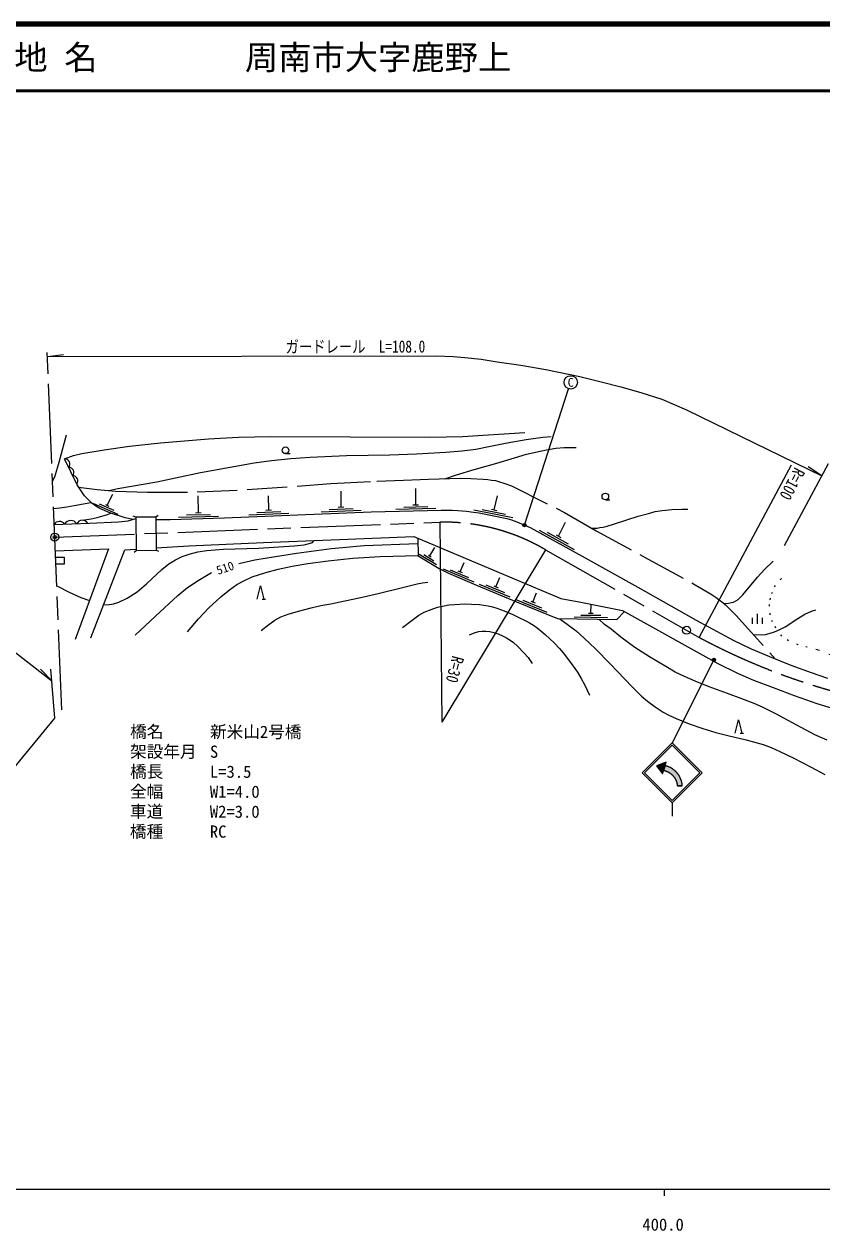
# Model space of a CAD drawing. Units: millimetres at full size, sheet at 1:1000; details may follow other scales. Extents: x 40000 to 680000, y 20000 to 380000.
# Drawn here: x 371847 to 491698, y 198715 to 380000 of the extents above; entities that cross this region are included whole.
import ezdxf
from ezdxf.enums import TextEntityAlignment as Align

# ---------------------------------------------------------------- set-up
doc = ezdxf.new("R2010")
doc.units = ezdxf.units.MM
doc.header["$LTSCALE"] = 1000
doc.header["$PDMODE"] = 32
doc.header["$PDSIZE"] = 500
for name, pattern in [('CHAIN', [18.5, 12, -1.5, 3.5, -1.5]), ('DASHED', [7.5, 6, -1.5]), ('DOTTED', [1.75, 0.25, -1.5])]:
    doc.linetypes.add(name, pattern=pattern)
for name, color, linetype, lineweight in [('M-BGD', 7, 'Continuous', 13), ('M-BMK', 2, 'CHAIN', 13), ('M-BMK-SRVR', 3, 'Continuous', 13), ('M-STR-HTXT', 7, 'Continuous', 13), ('M-STR-STR1', 1, 'Continuous', 13), ('M-STR-STRC', 7, 'Continuous', 13), ('M-TTL', 2, 'Continuous', 140), ('M-TTL-BAND', 7, 'Continuous', 25), ('M-TTL-LINE', 7, 'Continuous', 50)]:
    doc.layers.add(name, color=color, linetype=linetype, lineweight=lineweight)
doc.layers.add('M-OTRS', color=6, linetype='Continuous')
doc.layers.add('M-TTL-TXT', color=7, linetype='Continuous')
doc.styles.add('ＭＳ ゴシック', font='')
doc.styles.get('ＭＳ ゴシック').set_extended_font_data('MS Gothic')

msp = doc.modelspace()

# ---------------------------------------------------------------- hatches: boundary and pattern name
at = {"layer": 'M-STR-HTXT'}
for points in [[(447237, 304851, -1), (446789, 304628, -0.41421), (446901, 304963, -0.41421)], [(475240, 284434, -0.41421), (475421, 284738, -0.41421), (475725, 284557, -1)]]:
    msp.add_hatch(color=256, dxfattribs=at).paths.add_polyline_path(points)
at = {"layer": 'M-STR-STRC'}
for points in [[(468136, 268602), (468302, 269121), (466832, 268557), (467744, 267373), (467910, 267892), (467910, 267892)], [(468140, 268614), (468140, 268614), (468302, 269121), (466832, 268557), (467744, 267373), (467910, 267892), (467910, 267892)], [(470041, 267390), (470005, 267435), (469969, 267480), (469931, 267525), (469893, 267568), (469854, 267611), (469814, 267654), (469774, 267695), (469733, 267736), (469691, 267777), (469648, 267816), (469605, 267855), (469561, 267893), (469516, 267930), (469471, 267966), (469425, 268002), (469378, 268037), (469331, 268071), (469284, 268104), (469235, 268136), (469187, 268167), (469137, 268198), (469087, 268228), (469037, 268257), (468986, 268285), (468935, 268312), (468883, 268338), (468831, 268363), (468778, 268387), (468725, 268411), (468671, 268433), (468617, 268455), (468563, 268476), (468508, 268495), (468454, 268514), (468398, 268532), (468343, 268548), (468287, 268564), (468231, 268579), (468174, 268593), (468136, 268602), (467910, 267892), (467914, 267891), (467958, 267882), (468002, 267872), (468046, 267861), (468090, 267850), (468133, 267837), (468176, 267824), (468219, 267811), (468262, 267796), (468304, 267781), (468347, 267765), (468388, 267748), (468430, 267731), (468471, 267712), (468512, 267693), (468553, 267674), (468593, 267654), (468633, 267633), (468673, 267611), (468712, 267588), (468751, 267565), (468789, 267542), (468827, 267517), (468865, 267492), (468902, 267466), (468938, 267440), (468974, 267413), (469010, 267385), (469045, 267357), (469080, 267328), (469114, 267299), (469148, 267269), (469181, 267238), (469214, 267207), (469246, 267175), (469277, 267143), (469308, 267110), (469338, 267076), (469368, 267043), (469397, 267008), (469426, 266973), (469454, 266938), (469481, 266902), (469508, 266865), (469534, 266829), (469559, 266791), (469584, 266753), (469608, 266715), (469631, 266677), (469654, 266638), (469676, 266598), (469697, 266559), (469718, 266518), (469738, 266478), (469757, 266437), (469776, 266396), (469794, 266355), (469811, 266313), (469827, 266271), (469843, 266228), (469858, 266186), (469872, 266143), (469885, 266100), (469898, 266057), (469910, 266013), (469921, 265969), (469931, 265925), (469941, 265881), (469949, 265837), (469957, 265793), (469965, 265748), (469971, 265703), (469977, 265659), (469982, 265614), (469986, 265569), (470729, 265570), (470725, 265628), (470720, 265686), (470713, 265743), (470706, 265801), (470698, 265859), (470688, 265916), (470678, 265973), (470667, 266030), (470655, 266087), (470641, 266143), (470627, 266200), (470612, 266256), (470596, 266311), (470578, 266367), (470560, 266422), (470541, 266477), (470521, 266531), (470500, 266585), (470478, 266639), (470455, 266693), (470432, 266746), (470407, 266798), (470381, 266850), (470355, 266902), (470327, 266953), (470299, 267004), (470270, 267054), (470240, 267104), (470209, 267153), (470177, 267201), (470144, 267249), (470111, 267297), (470076, 267344)]]:
    msp.add_hatch(color=256, dxfattribs=at).paths.add_polyline_path(points)

# ---------------------------------------------------------------- linework, layer by layer
at = {"layer": 'M-BGD'}
for p, q in [((411127, 315478), (411793, 315478)), ((379826, 310768), (377925, 314693)), ((430671, 307795), (430683, 310233)), ((384330, 307723), (385184, 309406)), ((398023, 306610), (398008, 309146)), ((408596, 306997), (408540, 309157)), ((419470, 307459), (419488, 309841)), ((442463, 307036), (442945, 309156)), ((459167, 308536), (459833, 308536)), ((382259, 307986), (385915, 306363)), ((383112, 307935), (385305, 306962)), ((384074, 307836), (384586, 307609)), ((397603, 306599), (398443, 306622)), ((405624, 306271), (411619, 306525)), ((406811, 306621), (410407, 306774)), ((408177, 306979), (409016, 307015)), ((416498, 306732), (422492, 306987)), ((417684, 307083), (421281, 307236)), ((419050, 307441), (419889, 307477)), ((427685, 307130), (433684, 307260)), ((428878, 307456), (432477, 307534)), ((430251, 307785), (431091, 307804)), ((439404, 307030), (445290, 305865)), ((440639, 307091), (444171, 306392)), ((442051, 307118), (442875, 306955)), ((395040, 305931), (401038, 306090)), ((396232, 306263), (399830, 306358)), ((452130, 303061), (453176, 305184)), ((449209, 303971), (454477, 301098)), ((450406, 303659), (453567, 301936)), ((451761, 303262), (452499, 302860)), ((432800, 300106), (433569, 301394)), ((431204, 300361), (433779, 298822)), ((431873, 300310), (433418, 299387)), ((432619, 300214), (432980, 299998)), ((434817, 298158), (439421, 296208)), ((435855, 298044), (438617, 296874)), ((437031, 297872), (437675, 297599)), ((437353, 297735), (437938, 299117)), ((440190, 295885), (444804, 293959)), ((441228, 295776), (443996, 294621)), ((442405, 295610), (443051, 295341)), ((442728, 295475), (443306, 296860)), ((448278, 293176), (448846, 294564)), ((407618, 293614), (408118, 293614)), ((445737, 293567), (450364, 291673)), ((446776, 293466), (449552, 292330)), ((447954, 293308), (448601, 293043)), ((456999, 291511), (457020, 292851)), ((454491, 290949), (459490, 290873)), ((455495, 291234), (458495, 291188)), ((456649, 291516), (457349, 291506)), ((481272, 289931), (481272, 290831)), ((482022, 289931), (482022, 291431)), ((482772, 289931), (482772, 290831)), ((479429, 273493), (479929, 273493))]:
    msp.add_line(p, q, dxfattribs=at)
for points in [[(376108, 311340), (376445, 312009), (377100, 314198), (378217, 318284)], [(377925, 314693), (379279, 315208), (380522, 315503), (383882, 316057), (387676, 316613), (392316, 317093), (399570, 317722), (404067, 317943), (408854, 318053), (432807, 317945), (437692, 318035), (447059, 318647)], [(384593, 309932), (385905, 310226), (387974, 310575), (391790, 311259), (394571, 311855), (398364, 312644), (402815, 313469), (406424, 314079), (408989, 314429), (411912, 314734), (414796, 314968), (420275, 315201), (426773, 315274), (430773, 315453), (435208, 315705), (437665, 315893), (439714, 316171), (441938, 316601), (444422, 317121), (447260, 317624), (449780, 317956), (451035, 318045)], [(435053, 311711), (436811, 312284), (439476, 313107), (442864, 314034), (445542, 314865), (447304, 315374), (449360, 315861), (450322, 316046), (451748, 316288), (452983, 316398), (454769, 316422)], [(388239, 305594), (387042, 305829), (384733, 306559), (383197, 307241), (382637, 307601), (382035, 308029), (380929, 309140), (379826, 310768)], [(376272, 307246), (377198, 307322), (378279, 307476), (379381, 307670), (381885, 308161)], [(380563, 305462), (381937, 305674), (382804, 305877), (383867, 306169), (384389, 306355), (384869, 306517)], [(391623, 305573), (393772, 305597), (401966, 305815), (423968, 306749), (434523, 306978), (436144, 306965), (437011, 306918), (438310, 306814), (439373, 306702), (440217, 306563), (444360, 305743), (445058, 305540), (445863, 305250), (447862, 304363), (455704, 300087), (464068, 295440), (472805, 290454), (478383, 287440), (481101, 286133), (483837, 284992), (487011, 283714), (490086, 282586), (492564, 281744)], [(457059, 304273), (457942, 304292), (458331, 304362), (458825, 304425), (459423, 304582), (460556, 304925), (464089, 306077), (465627, 306502), (466643, 306760), (467728, 306938), (469154, 307105), (470652, 307151), (471542, 307134)], [(376370, 304822), (381660, 305007), (386046, 305252), (387485, 305362), (388620, 305711)], [(391685, 301327), (396586, 301629), (407804, 302145), (417953, 302528), (430396, 303043), (452477, 293734), (455488, 293154), (461752, 291918), (476092, 283960), (479002, 282503), (481436, 281429), (484377, 280325), (487527, 279147), (490950, 277949), (495727, 276487), (499031, 275752), (502838, 275035), (505272, 274662), (508870, 274185), (515012, 273574)], [(430991, 302792), (431044, 300107), (434217, 298210), (435598, 297501), (439790, 295727), (445845, 293199), (451980, 290688), (460879, 290552), (462025, 291767)], [(376530, 300862), (384530, 301194), (379491, 287546)], [(381878, 287802), (386962, 301036), (388687, 301142)], [(383789, 292776), (384677, 292822), (385294, 292923), (386074, 293164), (387338, 293754), (388812, 294698), (390247, 295907), (392554, 298086), (393607, 298913), (394573, 299526), (395582, 300013), (396654, 300386), (397966, 300725), (399316, 300930), (401785, 301114), (407057, 301297), (412394, 301636), (413929, 301791), (414656, 301953), (415179, 302151), (415445, 302433)], [(404080, 298997), (406506, 299537), (408381, 299832), (412776, 300549), (418035, 301247), (422924, 301672), (431007, 301967)], [(376568, 299914), (377861, 299945), (377861, 298873), (376610, 298865)], [(396408, 288708), (398039, 290650), (399607, 292334), (401419, 293977), (402702, 295019), (403807, 295812), (404832, 296382), (406127, 296965), (408141, 297606), (410012, 298105), (412128, 298587), (414472, 298970), (417502, 299397), (421250, 299782), (425313, 300031), (431042, 300180)], [(477021, 292948), (477657, 293011), (478108, 293090), (478421, 293182), (478779, 293357), (479105, 293562), (479823, 294260), (482020, 296902), (483098, 298086), (484389, 299344)], [(388552, 288202), (391578, 291044), (394926, 294153), (396395, 295342), (397976, 296422), (399998, 297622)], [(376741, 295614), (378620, 294678), (380381, 293874), (381649, 293393)], [(406868, 293614), (407368, 295614), (407868, 293614)], [(407461, 288904), (408632, 289831), (409522, 290446), (410424, 290942), (411529, 291375), (413046, 291833), (414993, 292321), (416423, 292649), (417944, 292934), (420026, 293342), (422162, 293800), (425037, 294444), (428469, 295305), (430906, 295903), (431713, 296072), (432497, 296159)], [(428697, 289366), (430149, 290481), (431144, 291206), (431960, 291655), (432985, 292081), (433962, 292396), (434691, 292585), (435646, 292747), (436532, 292837), (438009, 292899), (439071, 292879), (440238, 292827), (440937, 292728), (441584, 292609), (442223, 292444), (442869, 292247), (443961, 291841), (445257, 291318), (446091, 290924), (447307, 290332), (447757, 290052), (448359, 289690), (448946, 289290), (449480, 288870), (450127, 288321), (450844, 287661), (451471, 287055), (452294, 286193), (452850, 285536), (453922, 284122), (454991, 282654), (455558, 281679), (456080, 280681), (456768, 279204)], [(481400, 288295), (482665, 288268), (483217, 288327), (483780, 288436), (484579, 288692), (485398, 289037), (486177, 289461), (488111, 290724), (489157, 291345), (490134, 291799), (490795, 292028)], [(452347, 290682), (453650, 289685), (454761, 288854), (455992, 287751), (457714, 286140), (459896, 283919), (463177, 280462), (464584, 279039), (465488, 278296), (466642, 277444), (467849, 276661), (468712, 276174), (469784, 275686), (471738, 274861), (473801, 274165), (475784, 273582), (477564, 273124), (480338, 272469), (481793, 272101), (482904, 271758), (484063, 271334), (485380, 270748), (487402, 269797), (490081, 268374), (492147, 267253)], [(492500, 272425), (490651, 273221), (487916, 274679), (484674, 276455), (482773, 277381), (481541, 277923), (479692, 278651), (477521, 279466), (474764, 280446), (472646, 281273), (471065, 281999), (469677, 282666), (468485, 283359), (465799, 284939), (463623, 286332), (461509, 287928), (460029, 289090), (459060, 289807), (458210, 290592)], [(438775, 288272), (439627, 288604), (440168, 288777), (440637, 288813), (441229, 288813), (441792, 288734), (442398, 288604), (443041, 288409), (443820, 288078), (444321, 287807), (444856, 287468), (445354, 287086), (445953, 286567), (446963, 285521), (447557, 284853), (447896, 284413), (448149, 283937)], [(478679, 273493), (479179, 275493), (479679, 273493)]]:
    msp.add_lwpolyline(points, dxfattribs=at)
at = {"layer": 'M-BGD', "linetype": 'DASHED'}
msp.add_lwpolyline([(380037, 310457), (382809, 310091), (385590, 309843), (390402, 309666), (397866, 309722), (405376, 310069), (417908, 310983), (424825, 311359), (428851, 311490), (432581, 311632), (437384, 311786), (438984, 311738), (440806, 311622), (441499, 311568), (442068, 311515), (442663, 311419), (443289, 311254), (443927, 311058), (445058, 310644), (453009, 306639), (457767, 303859), (465589, 299646), (472684, 295767), (475074, 294355), (475809, 293871), (476276, 293509), (476811, 293131), (477231, 292764), (477898, 292045), (478858, 291108), (484696, 284646)], dxfattribs=at)
at = {"layer": 'M-BGD', "linetype": 'DOTTED'}
msp.add_lwpolyline([(492965, 285228), (491033, 286008), (489511, 286379), (488161, 286738), (486709, 287349), (485694, 288054), (484790, 289279), (484270, 290195), (483936, 291271), (483823, 292552), (483922, 293504), (484170, 294445), (484578, 295459), (485445, 296523), (486546, 297563)], dxfattribs=at)
at = {"layer": 'M-BGD'}
for centre in [(411127, 315978), (459167, 309036)]:
    msp.add_circle(centre, 500, dxfattribs=at)
for centre, radius, start, end in [((377923, 313893), 801, 321.85845, 89.83141), ((378593, 312656), 744, 318.59364, 93.09622), ((379122, 311377), 787, 323.75508, 87.93478), ((377157, 304406), 890, 31.89994, 152.10658), ((378855, 304346), 1082, 33.33293, 150.67359), ((380595, 304531), 931, 30.09061, 153.91591)]:
    msp.add_arc(centre, radius, start, end, dxfattribs=at)
at = {"layer": 'M-BMK'}
for p, q in [((377490, 277012), (375328, 330691)), ((376446, 302931), (434293, 305175)), ((450162, 301040), (473284, 287853)), ((345672, 238230), (376462, 275739))]:
    msp.add_line(p, q, dxfattribs=at)
for centre, radius, start, end in [((434951, 275182), 30000, 59.53433, 91.25586), ((520348, 376085), 100000, 241.92399, 283.45209)]:
    msp.add_arc(centre, radius, start, end, dxfattribs=at)
at = {"layer": 'M-BMK-SRVR'}
for centre in [(376446, 302931), (471374, 288941)]:
    msp.add_circle(centre, 600, dxfattribs=at)
at = {"layer": 'M-OTRS'}
msp.add_point((376446, 302931), dxfattribs=at)
at = {"layer": 'M-STR-HTXT'}
for p, q in [((375354, 330046), (377785, 330392)), ((447013, 304740), (453652, 325231)), ((473284, 287853), (487143, 313808)), ((486063, 301660), (492671, 313976)), ((491682, 312133), (489647, 313506)), ((434293, 305175), (434597, 275149)), ((450162, 301040), (434597, 275149)), ((356383, 296613), (375992, 281336)), ((375992, 281336), (374284, 283100)), ((376462, 275739), (375843, 283119)), ((475483, 284495), (469209, 272024))]:
    msp.add_line(p, q, dxfattribs=at)
msp.add_lwpolyline([(375354, 330046), (433746, 330169), (436288, 330092), (438067, 329938), (440503, 329655), (442938, 329271), (446452, 328761), (450242, 328106), (455350, 327047), (458550, 326280), (461475, 325506), (464484, 324637), (467634, 323647), (471370, 322048), (491682, 312133)], dxfattribs=at)
for centre in [(447013, 304740), (475483, 284495)]:
    msp.add_circle(centre, 250, dxfattribs=at)
at = {"layer": 'M-STR-STR1'}
for p, q in [((388617, 305911), (388691, 300912)), ((391617, 305955), (391690, 300955))]:
    msp.add_line(p, q, dxfattribs=at)
for points in [[(391961, 306159), (391617, 305955), (388617, 305911), (388247, 306061)], [(388384, 300654), (388691, 300912), (391690, 300955), (392059, 300800)]]:
    msp.add_lwpolyline(points, dxfattribs=at)
at = {"layer": 'M-STR-STRC'}
for p, q in [((464709, 267524), (469209, 272024)), ((473709, 267523), (469209, 272024)), ((465062, 267524), (469209, 271670)), ((473356, 267523), (469209, 271670)), ((468302, 269121), (466832, 268557)), ((466832, 268557), (467744, 267373)), ((467744, 267373), (468302, 269121)), ((464709, 267524), (469209, 263023)), ((465062, 267524), (469209, 263376)), ((469209, 263376), (473356, 267523)), ((469209, 263023), (473709, 267523)), ((470729, 265570), (469986, 265569)), ((469209, 263023), (469209, 261024))]:
    msp.add_line(p, q, dxfattribs=at)
for points in [[(468302, 269121), (466832, 268557), (467744, 267373)], [(468302, 269121), (466832, 268557), (467744, 267373)], [(468136, 268602), (468302, 269121), (466832, 268557), (467744, 267373), (467910, 267892)], [(468136, 268602), (467910, 267892), (467910, 267892), (467914, 267891), (467958, 267882), (468002, 267872), (468046, 267861), (468090, 267850), (468133, 267837), (468176, 267824), (468219, 267811), (468262, 267796), (468304, 267781), (468347, 267765), (468388, 267748), (468430, 267731), (468471, 267712), (468512, 267693), (468553, 267674), (468593, 267654), (468633, 267633), (468673, 267611), (468712, 267588), (468751, 267565), (468789, 267542), (468827, 267517), (468865, 267492), (468902, 267466), (468938, 267440), (468974, 267413), (469010, 267385), (469045, 267357), (469080, 267328), (469114, 267299), (469148, 267269), (469181, 267238), (469214, 267207), (469246, 267175), (469277, 267143), (469308, 267110), (469338, 267076), (469368, 267043), (469397, 267008), (469426, 266973), (469454, 266938), (469481, 266902), (469508, 266865), (469534, 266829), (469559, 266791), (469584, 266753), (469608, 266715), (469631, 266677), (469654, 266638), (469676, 266598), (469697, 266559), (469718, 266518), (469738, 266478), (469757, 266437), (469776, 266396), (469794, 266355), (469811, 266313), (469827, 266271), (469843, 266228), (469858, 266186), (469872, 266143), (469885, 266100), (469898, 266057), (469910, 266013), (469921, 265969), (469931, 265925), (469941, 265881), (469949, 265837), (469957, 265793), (469965, 265748), (469971, 265703), (469977, 265659), (469982, 265614), (469986, 265569), (469986, 265569), (470729, 265570), (470729, 265570), (470725, 265628), (470720, 265686), (470713, 265743), (470706, 265801), (470698, 265859), (470688, 265916), (470678, 265973), (470667, 266030), (470655, 266087), (470641, 266143), (470627, 266200), (470612, 266256), (470596, 266311), (470578, 266367), (470560, 266422), (470541, 266477), (470521, 266531), (470500, 266585), (470478, 266639), (470455, 266693), (470432, 266746), (470407, 266798), (470381, 266850), (470355, 266902), (470327, 266953), (470299, 267004), (470270, 267054), (470240, 267104), (470209, 267153), (470177, 267201), (470144, 267249), (470111, 267297), (470076, 267344), (470041, 267390), (470005, 267435), (469969, 267480), (469931, 267525), (469893, 267568), (469854, 267611), (469814, 267654), (469774, 267695), (469733, 267736), (469691, 267777), (469648, 267816), (469605, 267855), (469561, 267893), (469516, 267930), (469471, 267966), (469425, 268002), (469378, 268037), (469331, 268071), (469284, 268104), (469235, 268136), (469187, 268167), (469137, 268198), (469087, 268228), (469037, 268257), (468986, 268285), (468935, 268312), (468883, 268338), (468831, 268363), (468778, 268387), (468725, 268411), (468671, 268433), (468617, 268455), (468563, 268476), (468508, 268495), (468454, 268514), (468398, 268532), (468343, 268548), (468287, 268564), (468231, 268579), (468174, 268593)]]:
    msp.add_lwpolyline(points, close=True, dxfattribs=at)
msp.add_circle((453961, 326183), 1000, dxfattribs=at)
at = {"layer": 'M-TTL'}
msp.add_line((680000, 380000), (40000, 380000), dxfattribs=at)
at = {"layer": 'M-TTL-BAND'}
for p, q in [((40000, 205000), (579000, 205000)), ((468000, 205000), (468000, 204000))]:
    msp.add_line(p, q, dxfattribs=at)
at = {"layer": 'M-TTL-LINE'}
msp.add_line((40000, 370000), (680000, 370000), dxfattribs=at)

# ---------------------------------------------------------------- texts
at = {"layer": 'M-BGD', "style": 'ＭＳ ゴシック'}
msp.add_text('510', height=1320, rotation=18.579, dxfattribs=at).set_placement((402044, 298313), align=Align.MIDDLE_CENTER)
at = {"layer": 'M-STR-HTXT', "style": 'ＭＳ ゴシック', "width": 0.8}
msp.add_text('ガードレール\u3000L=108.0', height=1833, rotation=0.121, dxfattribs=at).set_placement((421622, 330092), align=Align.BOTTOM_CENTER)
for s, rotation, p in [('R=100', 241.899, (487143, 313808)), ('R=30', 255.231, (435661, 285355))]:
    msp.add_text(s, height=1833, rotation=rotation, dxfattribs=at).set_placement(p, align=Align.BOTTOM_LEFT)
at = {"layer": 'M-STR-HTXT', "style": 'ＭＳ ゴシック'}
for s, p in [('橋名', (387765, 272258)), ('新米山2号橋', (399765, 272236)), ('架設年月', (387760, 269258)), ('S', (399760, 269236)), ('橋長', (387754, 266258)), ('L=3.5', (399754, 266236)), ('全幅', (387749, 263258)), ('W1=4.0', (399749, 263236)), ('車道', (387743, 260258)), ('W2=3.0', (399743, 260236)), ('橋種', (387738, 257258)), ('RC', (399738, 257236))]:
    msp.add_text(s, height=1833, rotation=359.895, dxfattribs=at).set_placement(p, align=Align.BOTTOM_LEFT)
at = {"layer": 'M-STR-STRC', "style": 'ＭＳ ゴシック'}
msp.add_text('C', height=1320, dxfattribs=at).set_placement((453961, 326183), align=Align.MIDDLE_CENTER)
at = {"layer": 'M-TTL-BAND', "style": 'ＭＳ ゴシック'}
msp.add_text('400.0', height=1833, dxfattribs=at).set_placement((467844, 198195), align=Align.BOTTOM_CENTER)
at = {"layer": 'M-TTL-TXT', "style": 'ＭＳ ゴシック'}
for s, p in [('地 名', (370380, 375000)), ('周南市大字鹿野上', (405024, 375000))]:
    msp.add_text(s, height=3666, dxfattribs=at).set_placement(p, align=Align.MIDDLE_LEFT)

doc.saveas('drawing.dxf')
